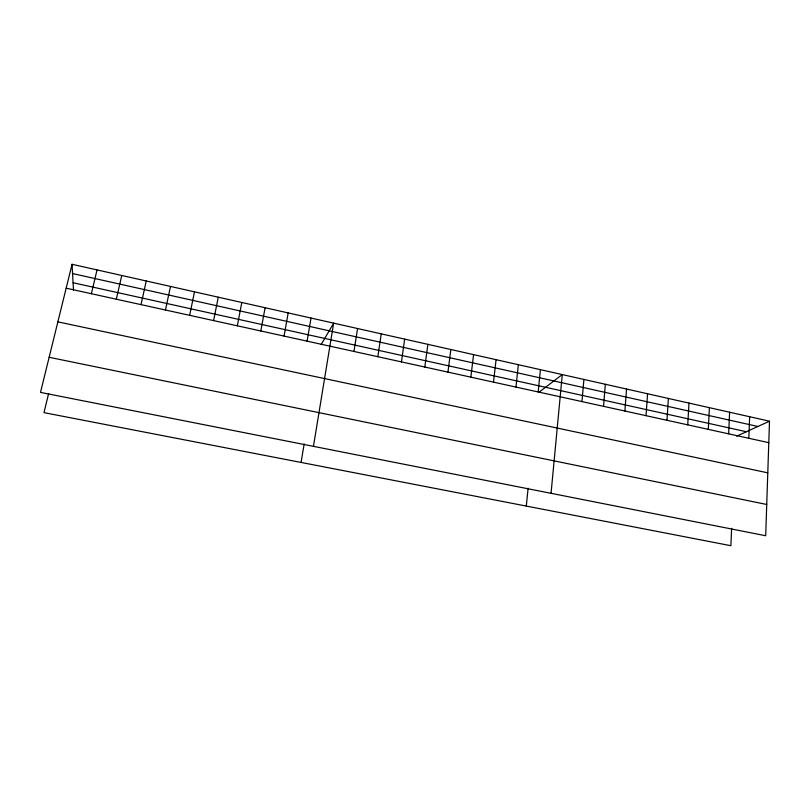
<?xml version="1.0" encoding="UTF-8"?>
<svg xmlns="http://www.w3.org/2000/svg" width="810" height="810" viewBox="0 0 810 810"><rect width="100%" height="100%" fill="white"/><g stroke="black" fill="none" stroke-linecap="round" stroke-linejoin="round"><path stroke-width="1.21" d="M769.5 421.2L765.693 535.744L40.5 392.394L72.049 264.293L769.5 421.2L736.644 436.155M748.815 438.271L749.655 416.735M731.622 528.312L730.883 545.707L43.973 412.634L48.61 393.599M728.646 433.836L729.618 412.229M708.294 429.361L709.398 407.683M687.741 424.845L688.976 403.086M666.995 420.279L668.371 398.449M646.046 415.672L647.554 393.771M624.885 411.024L626.545 389.043M603.531 406.326L605.333 384.264M581.955 401.588L583.909 379.444M551.053 493.32L562.272 374.584L538.69 392.465M526.297 506.078L528.1 488.248M538.174 391.959L540.422 369.664M515.95 387.079L518.359 364.702M493.513 382.138L496.074 359.691M470.843 377.156L473.577 354.628M447.94 372.124L450.836 349.515M424.815 367.031L427.872 344.341M401.446 361.898L404.676 339.127M377.835 356.704L381.247 333.852M353.98 351.459L357.575 328.526M313.45 446.35L333.659 323.149L321.175 344.523M301.077 462.449L304.165 443.951M307.081 341.152L311.03 318.057M284.057 336.089L288.178 312.913M260.8 330.976L265.103 307.729M237.32 325.812L241.805 302.484M213.597 320.598L218.275 297.189M189.641 315.333L194.511 291.843M165.442 310.007L170.505 286.446M141.001 304.641L146.266 280.989M116.306 299.204L121.773 275.481M91.368 293.726L97.038 269.912M49.147 357.291L766.726 504.488M57.864 321.864L767.779 472.837M66.167 288.178L768.781 442.665M73.072 282.741L746.374 431.73M72.566 273.567L757.907 426.475M72.049 264.293L73.487 290.081"/></g></svg>
